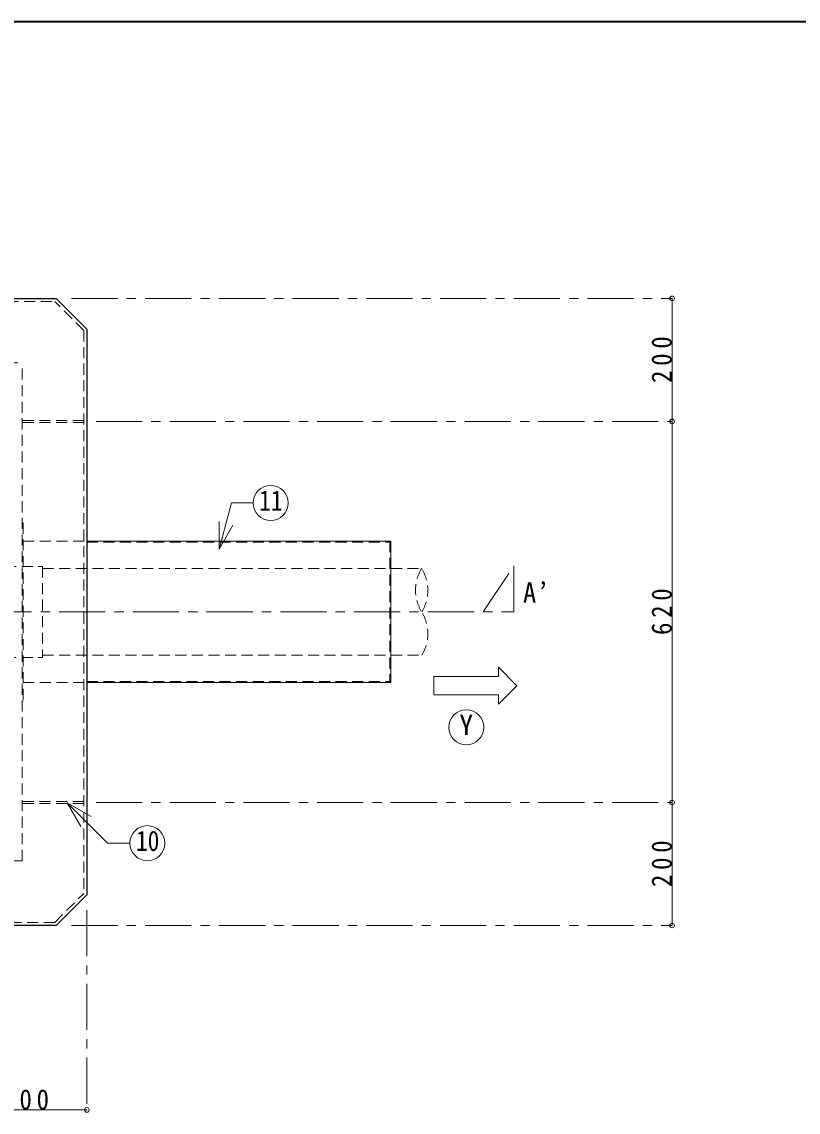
# Model space of a CAD drawing. Units: millimetres at full size, sheet at 1:15. Extents: x -3171 to 2904, y -2098 to 2117.
# Drawn here: x -692 to 572, y 343 to 2117 of the extents above; entities that cross this region are included whole.
import ezdxf
from ezdxf.enums import TextEntityAlignment as Align

# ---------------------------------------------------------------- set-up
doc = ezdxf.new("R2010")
doc.units = ezdxf.units.MM
doc.header["$LTSCALE"] = 15
doc.header["$PDMODE"] = 32
doc.header["$PDSIZE"] = 7.5
doc.linetypes.add('CHAIN1', pattern=[8, 5, -1, 1, -1])
doc.linetypes.add('DASHED1', pattern=[1.8, 1.2, -0.6])
doc.layers.add('0-6_補助線', color=4, linetype='Continuous', lineweight=9)
doc.styles.add('ＭＳ ゴシック', font='')
doc.styles.get('ＭＳ ゴシック').set_extended_font_data('MS Gothic')

msp = doc.modelspace()

# ---------------------------------------------------------------- linework, layer by layer
at = {"layer": '0-6_補助線', "color": 1, "lineweight": 40}
msp.add_line((2904.12, 2117.05), (-3170.88, 2117.05), dxfattribs=at)
at = {"layer": '0-6_補助線', "color": 5, "lineweight": 25}
for p, q in [((-2255.88, 1667.05), (-635.88, 1667.05)), ((-585.88, 1617.05), (-635.88, 1667.05)), ((-585.88, 1617.05), (-585.88, 697.05))]:
    msp.add_line(p, q, dxfattribs=at)
at = {"layer": '0-6_補助線', "linetype": 'DASHED1'}
for p, q in [((-2253.81, 1662.05), (-637.95, 1662.05)), ((-590.88, 1614.97), (-637.95, 1662.05)), ((-590.88, 1614.97), (-590.88, 699.12)), ((-2200.88, 1562.05), (-690.88, 1562.05)), ((-690.88, 752.05), (-690.88, 1562.05)), ((-590.88, 1468.65), (-690.88, 1468.65)), ((-590.88, 1465.45), (-690.88, 1465.45)), ((-690.88, 1302.05), (-689.28, 1302.05)), ((-689.28, 1302.05), (-689.28, 1012.05)), ((-689.28, 1272.05), (-585.88, 1272.05)), ((-585.88, 1270.45), (-92.48, 1270.45)), ((-92.48, 1272.05), (-92.48, 1042.05)), ((-657.88, 1227.55), (-40.88, 1227.55)), ((-745.88, 1083.05), (-657.88, 1083.05)), ((-657.88, 1086.55), (-40.88, 1086.55)), ((-689.28, 1042.05), (-585.88, 1042.05)), ((-585.88, 1043.65), (-92.48, 1043.65)), ((-690.88, 1012.05), (-689.28, 1012.05)), ((-590.88, 848.65), (-690.88, 848.65)), ((-590.88, 845.45), (-690.88, 845.45)), ((-690.88, 752.05), (-2200.88, 752.05)), ((-637.95, 652.05), (-590.88, 699.12)), ((-637.95, 652.05), (-2253.81, 652.05))]:
    msp.add_line(p, q, dxfattribs=at)
at = {"layer": '0-6_補助線', "linetype": 'CHAIN1'}
for p, q in [((-610.88, 1667.05), (366.62, 1667.05)), ((-570.88, 1467.05), (366.62, 1467.05)), ((-570.88, 847.05), (366.62, 847.05)), ((-585.88, 672.05), (-585.88, 347.05)), ((-610.88, 647.05), (366.62, 647.05))]:
    msp.add_line(p, q, dxfattribs=at)
at = {"layer": '0-6_補助線'}
for p, q in [((366.62, 1667.05), (366.62, 1467.05)), ((366.62, 1467.05), (366.62, 847.05)), ((84.12, 1067.05), (114.12, 1037.05)), ((84.12, 1052.05), (84.12, 1067.05)), ((-20.88, 1052.05), (-20.88, 1022.05)), ((84.12, 1052.05), (-20.88, 1052.05)), ((114.12, 1037.05), (84.12, 1007.05)), ((-20.88, 1022.05), (84.12, 1022.05)), ((84.12, 1007.05), (84.12, 1022.05)), ((366.62, 847.05), (366.62, 647.05)), ((-785.88, 347.05), (-585.88, 347.05))]:
    msp.add_line(p, q, dxfattribs=at)
at = {"layer": '0-6_補助線', "color": 7, "lineweight": 18}
for p, q in [((-370.56, 1259.13), (-370.56, 1304.13)), ((-370.56, 1259.13), (-348.06, 1298.1)), ((-585.88, 1272.05), (-90.88, 1272.05)), ((-90.88, 1272.05), (-90.88, 1042.05)), ((-585.88, 1042.05), (-90.88, 1042.05)), ((-617.91, 846.8), (-578.94, 824.3)), ((-617.91, 846.8), (-595.41, 807.83))]:
    msp.add_line(p, q, dxfattribs=at)
for points in [[(-370.56, 1259.13), (-350.37, 1334.48), (-315.14, 1334.48)], [(-617.91, 846.8), (-552.02, 780.91), (-515.7, 780.91)]]:
    msp.add_lwpolyline(points, dxfattribs=at)
at = {"layer": '0-6_補助線', "linetype": 'CHAIN1'}
for points in [[(-3030.88, 1232.05), (-3030.88, 1157.05), (109.12, 1157.05)], [(59.12, 1157.05), (109.12, 1232.05), (109.12, 1157.05)]]:
    msp.add_lwpolyline(points, dxfattribs=at)
at = {"layer": '0-6_補助線', "linetype": 'DASHED1'}
msp.add_lwpolyline([(-745.88, 1231.05), (-657.88, 1231.05), (-657.88, 1083.05)], dxfattribs=at)
at = {"layer": '0-6_補助線', "color": 5, "lineweight": 25}
msp.add_lwpolyline([(-585.88, 697.05), (-635.88, 647.05), (-2255.88, 647.05)], dxfattribs=at)
at = {"layer": '0-6_補助線', "color": 7, "lineweight": 18}
for centre in [(-286.64, 1334.48), (31.62, 969.55), (-487.2, 780.91)]:
    msp.add_circle(centre, 28.5, dxfattribs=at)
at = {"layer": '0-6_補助線', "linetype": 'DASHED1'}
for centre, start, end in [((16.25, 1192.3), 148.324, 211.676), ((-98.01, 1192.3), 328.324, 31.676), ((-98.01, 1121.8), 328.324, 31.676)]:
    msp.add_arc(centre, 67.13, start, end, dxfattribs=at)
at = {"layer": '0-6_補助線'}
for p in [(366.62, 1667.05), (366.62, 1467.05), (366.62, 847.05), (366.62, 647.05), (-585.88, 347.05)]:
    msp.add_point(p, dxfattribs=at)

# ---------------------------------------------------------------- texts
at = {"layer": '0-6_補助線', "color": 7, "style": 'ＭＳ ゴシック', "width": 0.85}
for s, p in [('11', (-305.39, 1311.98)), ('10', (-505.95, 758.41))]:
    msp.add_text(s, height=32.99, dxfattribs=at).set_placement(p, align=Align.BOTTOM_LEFT)
at = {"layer": '0-6_補助線', "color": 7, "style": 'ＭＳ ゴシック'}
msp.add_text('Y', height=32.99, dxfattribs=at).set_placement((20.37, 947.05), align=Align.BOTTOM_LEFT)
at = {"layer": '0-6_補助線', "color": 7, "char_height": 32.99, "attachment_point": 7, "rotation": 90, "style": 'ＭＳ ゴシック'}
for s, insert in [('\\T1.38;\\W0.9;200', (366.62, 1529.55)), ('\\T1.38;\\W0.9;620', (366.62, 1119.55)), ('\\T1.38;\\W0.9;200', (366.62, 709.55))]:
    msp.add_mtext(s, dxfattribs=dict(at, insert=insert))
at = {"layer": '0-6_補助線', "color": 7, "char_height": 32.99, "attachment_point": 7, "style": 'ＭＳ ゴシック'}
for s, insert in [('\\T1.24;\\W0.95;A’', (124.12, 1172.05)), ('\\T1.38;\\W0.9;200', (-723.38, 347.05))]:
    msp.add_mtext(s, dxfattribs=dict(at, insert=insert))

doc.saveas('drawing.dxf')
